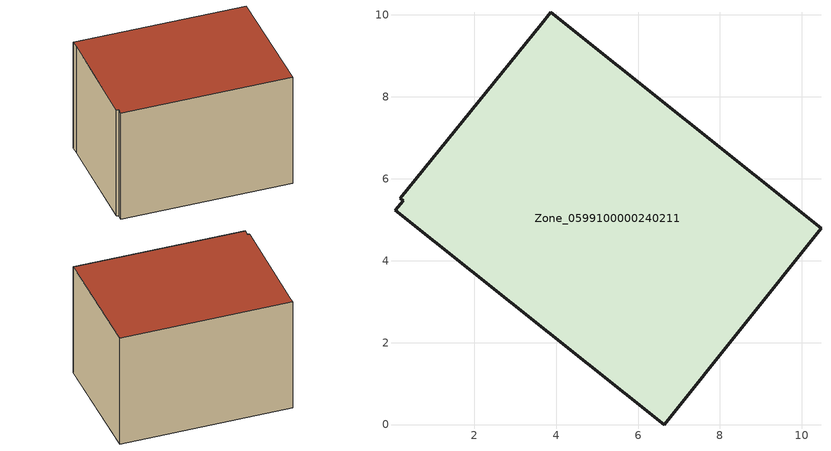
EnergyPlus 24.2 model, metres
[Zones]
Zone_0599100000240211
 floor ground (C_G): 3.87,10.06 10.47,4.8 6.63,0 0.08,5.23 0.26,5.46 0.19,5.53 3.64,9.77 z0.45
 wall outside (C_F): 6.63,0 10.47,4.8 3.87,10.06 3.64,9.77 0.19,5.53 0.26,5.46 0.08,5.23 6.63,0 z0.45:6.31
 roof outside (C_R): 10.47,4.8 3.87,10.06 3.64,9.77 0.19,5.53 0.26,5.46 0.08,5.23 6.63,0 z6.31
[BUILDING]
Pand.0599100000240211: North Axis=0; Terrain=City; Loads Convergence Tolerance Value=0.04; Temperature Convergence Tolerance Value=0.4; Solar Distribution=FullExterior; Maximum Number of Warmup Days=25; Minimum Number of Warmup Days=1
[Site:Location]
Rotterdam.The.Hague.AP_ZH_NLD Design_Conditions: Latitude=51.96; Longitude=4.45; Time Zone=1; Elevation=-4.5
[SITE:GROUNDTEMPERATURE:BUILDINGSURFACE]
18, 18, 18, 18, 18, 18, 18, 18, 18, 18, 18, 18
[MATERIAL] Thermal Absorptance=0.9; Solar Absorptance=0.7; Visible Absorptance=0.7
Name | Roughness | Thickness | Conductivity | Density | Specific Heat
G.TI.1946-1964 | MediumSmooth | 0.15 | 1 | 540 | 1210
F.TI.1946-1964 | Rough | 0.3 | 0.857143 | 1920 | 840
R.TI.1946-1964 | MediumRough | 0.2 | 0.277778 | 1500 | 1000
[CONSTRUCTION]
C_G: G.TI.1946-1964
C_F: F.TI.1946-1964
C_R: R.TI.1946-1964
[ZONE]
Zone_0599100000240211: Type=1; Multiplier=1; Ceiling Height=Autocalculate; Volume=Autocalculate; Floor Area=autocalculate; Part of Total Floor Area=Yes
[ZONEINFILTRATION:DESIGNFLOWRATE]
Infil_Zone_0599100000240211: Zone or ZoneList or Space or SpaceList=Zone_0599100000240211; Schedule=AlwaysOn; Design Flow Rate Calculation Method=Flow/Area; Flow Rate per Floor Area=0.003; Constant Term Coefficient=1; Temperature Term Coefficient=0; Velocity Term Coefficient=0; Velocity Squared Term Coefficient=0
[HVACTEMPLATE:ZONE:IDEALLOADSAIRSYSTEM]
Zone_0599100000240211: Maximum Heating Supply Air Temperature=50; Minimum Cooling Supply Air Temperature=13; Maximum Heating Supply Air Humidity Ratio=0.0156; Minimum Cooling Supply Air Humidity Ratio=0.0077; Heating Limit=NoLimit; Cooling Limit=NoLimit; Dehumidification Control Type=ConstantSensibleHeatRatio; Cooling Sensible Heat Ratio=0.7; Dehumidification Setpoint=60; Humidification Control Type=None; Humidification Setpoint=30; Outdoor Air Method=None; Outdoor Air Flow Rate per Person=0.00944; Outdoor Air Flow Rate per Zone Floor Area=0; Outdoor Air Flow Rate per Zone=0; Demand Controlled Ventilation Type=None; Outdoor Air Economizer Type=NoEconomizer; Heat Recovery Type=None; Sensible Heat Recovery Effectiveness=0.7; Latent Heat Recovery Effectiveness=0.65
[ZONECONTROL:THERMOSTAT]
ThermostatControl_Zone_0599100000240211: Zone or ZoneList=Zone_0599100000240211; Control Type Schedule=DualSetpointControlType; Control 1=Thermostat_Zone_0599100000240211; Temperature Difference Between Cutout And Setpoint=0
[THERMOSTATSETPOINT:DUALSETPOINT]
Thermostat_Zone_0599100000240211: Heating Setpoint Temperature Schedule=HeatingSetpoint_Zone_0599100000240211; Cooling Setpoint Temperature Schedule=CoolingSetpoint_Zone_0599100000240211
[SCHEDULE:COMPACT]
HeatingSetpoint_Zone_0599100000240211: Through: 12/31, For: AllDays, Until: 24:00, 21
CoolingSetpoint_Zone_0599100000240211: Through: 12/31, For: AllDays, Until: 24:00, 24
DualSetpointControlType: Through: 12/31, For: AllDays, Until: 24:00, 4
AlwaysOn: Through: 12/31, For: AllDays, Until: 24:00, 1
